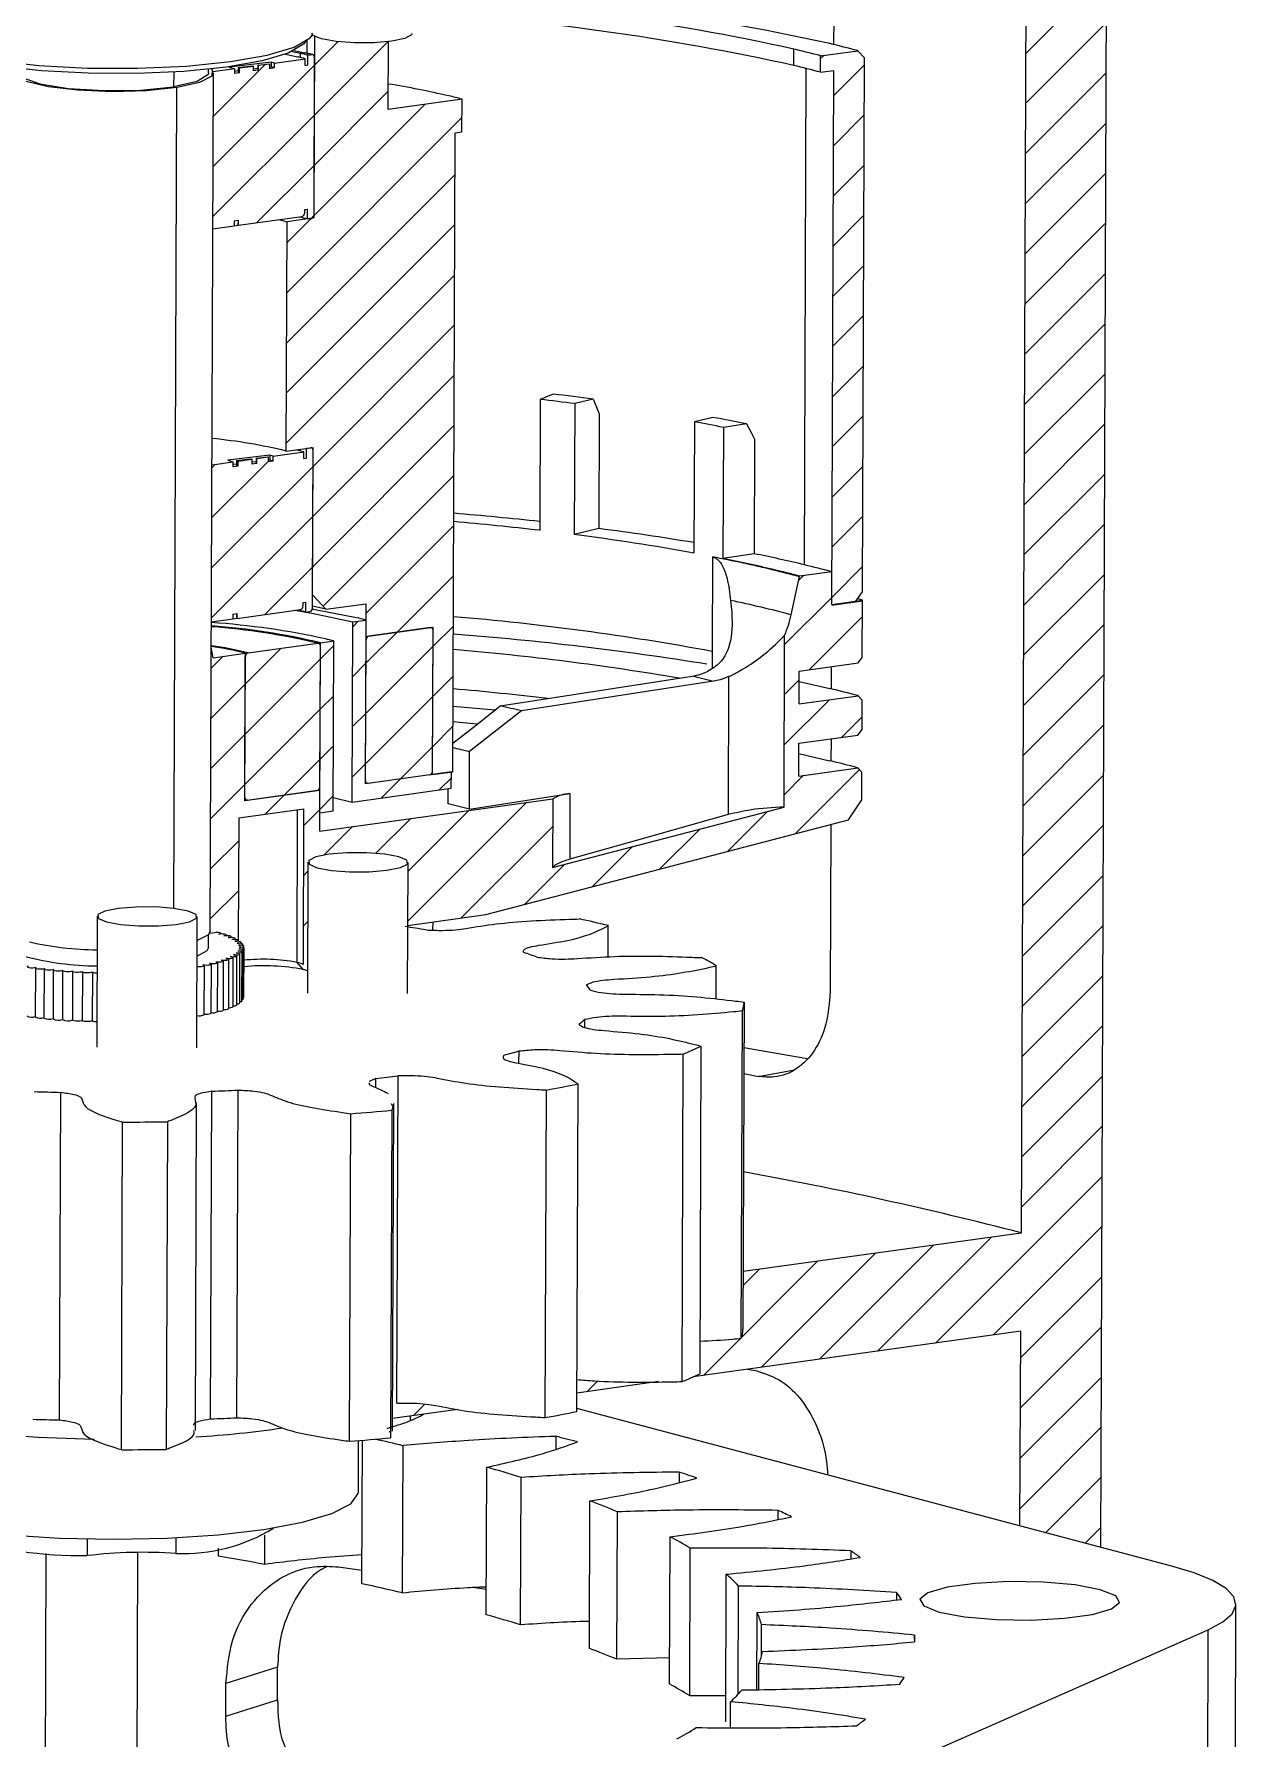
# Model space of a CAD drawing. Header units: millimetres. Extents: x 0 to 1189, y 0 to 841.
# Drawn here: x 621.2 to 729.2, y 491 to 644.1 of the extents above; entities that cross this region are included whole.
import ezdxf

# ---------------------------------------------------------------- set-up
doc = ezdxf.new("R2010")
doc.units = ezdxf.units.MM

# ---------------------------------------------------------------- blocks, each defined once
blk = doc.blocks.new('SW_HATCH_0')
at = {"color": 0, "linetype": 'Continuous', "lineweight": 18}
for p, q in [((130.86, 337.4), (138.12, 344.66)), ((130.84, 332.9), (138.1, 340.16)), ((66.95, 331.87), (73.58, 338.5)), ((66.97, 336.38), (69.08, 338.49)), ((112.45, 336.96), (112.75, 337.25)), ((57.86, 327.26), (66.97, 336.38)), ((57.87, 331.77), (62.55, 336.45)), ((113.61, 333.62), (116.39, 336.41)), ((130.82, 328.39), (138.08, 335.65)), ((66.94, 327.36), (73.59, 334.02)), ((66.92, 322.86), (76.92, 332.86)), ((57.84, 322.76), (66.95, 331.87)), ((64.48, 315.93), (80.21, 331.66)), ((113.59, 329.12), (116.37, 331.9)), ((130.81, 323.88), (138.07, 331.14)), ((61.79, 322.22), (66.94, 327.36)), ((64.47, 311.42), (79.59, 326.55)), ((113.57, 324.61), (116.36, 327.39)), ((130.79, 319.38), (138.05, 326.64)), ((64.45, 306.92), (79.57, 322.04)), ((64.5, 320.44), (66.67, 322.6)), ((66.67, 322.6), (66.91, 322.85)), ((113.56, 320.1), (116.34, 322.89)), ((130.77, 314.87), (138.03, 322.13)), ((64.43, 302.41), (79.56, 317.53)), ((113.54, 315.6), (116.32, 318.38)), ((130.76, 310.36), (138.02, 317.62)), ((66.84, 300.32), (79.54, 313.03)), ((113.52, 311.09), (116.31, 313.87)), ((130.74, 305.86), (138, 313.11)), ((66.82, 295.82), (79.52, 308.52)), ((113.51, 306.58), (116.29, 309.36)), ((130.72, 301.35), (137.98, 308.61)), ((113.49, 302.08), (116.27, 304.86)), ((66.8, 291.31), (79.51, 304.01)), ((130.71, 296.84), (137.97, 304.1)), ((57.72, 291.21), (66.84, 300.32)), ((57.74, 295.72), (62.79, 300.76)), ((57.76, 300.22), (58.05, 300.52)), ((63.25, 301.23), (63.27, 301.24)), ((113.47, 297.57), (116.26, 300.35)), ((67.74, 287.76), (79.49, 299.51)), ((130.69, 292.33), (137.95, 299.59)), ((57.7, 286.7), (66.82, 295.82)), ((113.46, 293.06), (116.24, 295.84)), ((71.61, 287.13), (79.47, 295)), ((130.67, 287.83), (137.93, 295.09)), ((62.51, 287.01), (66.8, 291.31)), ((113.44, 288.55), (116.22, 291.34)), ((74.4, 285.43), (79.46, 290.49)), ((110.48, 290.09), (110.91, 290.51)), ((130.66, 283.32), (137.92, 290.58)), ((109.21, 284.33), (113.44, 288.55)), ((111.43, 282.05), (116.2, 286.83)), ((70.4, 285.92), (70.89, 286.42)), ((71.59, 282.63), (74.4, 285.43)), ((77.62, 284.17), (79.44, 285.98)), ((130.64, 278.81), (137.9, 286.07)), ((60.74, 280.75), (63.96, 283.98)), ((67.49, 283.02), (68.7, 284.23)), ((71.57, 278.12), (77.62, 284.17)), ((57.69, 282.19), (58.75, 283.26)), ((60.72, 276.25), (67.49, 283.02)), ((70.38, 281.42), (71.59, 282.63)), ((57.67, 277.69), (60.74, 280.75)), ((77.61, 279.66), (79.42, 281.48)), ((109.19, 279.82), (110.52, 281.14)), ((130.62, 274.31), (137.88, 281.57)), ((67.48, 278.51), (68.69, 279.72)), ((71.56, 273.61), (77.61, 279.66)), ((109.18, 275.31), (113.23, 279.36)), ((60.7, 271.74), (67.48, 278.51)), ((70.36, 276.91), (71.57, 278.12)), ((114.34, 275.98), (116.17, 277.82)), ((57.65, 273.18), (60.72, 276.25)), ((77.59, 275.16), (79.4, 276.97)), ((130.61, 269.8), (137.86, 277.06)), ((67.46, 274.01), (68.67, 275.22)), ((74.66, 272.23), (77.59, 275.16)), ((64.23, 270.78), (67.46, 274.01)), ((70.35, 272.4), (71.56, 273.61)), ((110.17, 267.32), (115.94, 273.09)), ((57.64, 268.67), (60.7, 271.74)), ((72.96, 270.52), (74.66, 272.23)), ((78.17, 271.25), (79.27, 272.34)), ((109.16, 270.81), (110.92, 272.57)), ((130.59, 265.29), (137.85, 272.55)), ((62.52, 269.07), (64.23, 270.78)), ((67.44, 269.5), (68.65, 270.71)), ((75.35, 259.45), (86.04, 270.14)), ((66.01, 268.06), (67.44, 269.5)), ((72.48, 265.56), (75.61, 268.68)), ((75.37, 263.96), (80.82, 269.41)), ((104.09, 265.73), (107.69, 269.33)), ((57.62, 264.17), (60.15, 266.69)), ((67.84, 265.41), (70.39, 267.96)), ((80.15, 259.75), (88.38, 267.98)), ((98.01, 264.15), (101.61, 267.75)), ((130.57, 260.79), (137.83, 268.04)), ((91.94, 262.56), (95.54, 266.16)), ((65.99, 263.56), (66.37, 263.94)), ((85.86, 260.98), (89.46, 264.58)), ((130.55, 256.28), (137.81, 263.54)), ((57.6, 259.66), (60.13, 262.19)), ((65.97, 259.05), (66.35, 259.43)), ((130.54, 251.77), (137.8, 259.03)), ((130.52, 247.26), (137.78, 254.52)), ((130.5, 242.76), (137.76, 250.02)), ((130.49, 238.25), (137.75, 245.51)), ((130.47, 233.74), (137.73, 241)), ((122.77, 221.55), (137.71, 236.5)), ((127.99, 222.28), (137.7, 231.99)), ((112.34, 220.1), (122.59, 230.35)), ((117.55, 220.83), (127.81, 231.08)), ((101.91, 218.65), (112.16, 228.9)), ((107.12, 219.38), (117.37, 229.63)), ((105.48, 226.71), (106.94, 228.18)), ((130.42, 220.22), (137.68, 227.48)), ((130.4, 215.72), (137.66, 222.97)), ((91.48, 217.2), (92.43, 218.15)), ((130.39, 211.21), (137.65, 218.47)), ((75.83, 215.02), (76.87, 216.07)), ((130.37, 206.7), (137.63, 213.96)), ((132.68, 204.52), (137.61, 209.45)), ((136.23, 203.58), (137.59, 204.95))]:
    blk.add_line(p, q, dxfattribs=at)

msp = doc.modelspace()

# ---------------------------------------------------------------- linework, layer by layer
at = {"color": 7, "linetype": 'Continuous', "lineweight": 25}
for p, q in [((717.59, 668.42), (716.99, 508.2)), ((710.3, 652.7), (709.86, 536.42)), ((693.02, 645.54), (693.01, 643.2)), ((645.69, 642.43), (645.69, 643.57)), ((646.32, 627.62), (646.38, 643.95)), ((652.98, 637.37), (653.01, 643.48)), ((642.78, 641.54), (645.53, 641.92)), ((643.74, 642.34), (644.88, 642.09)), ((644.36, 642.59), (645.11, 642.42)), ((644.54, 642.67), (645.46, 642.47)), ((645.11, 642.03), (645.11, 642.42)), ((646.21, 642.3), (645.53, 642.47)), ((645.53, 641.33), (645.53, 641.92)), ((645.77, 642.25), (646.13, 642.3)), ((645.77, 641.37), (645.77, 642.25)), ((646.32, 627.91), (646.37, 642.04)), ((689.44, 641.32), (689.45, 642.79)), ((691.85, 642.19), (695.19, 642.65)), ((691.85, 640.72), (691.85, 642.19)), ((695.79, 642), (695.19, 642.65)), ((695.61, 594.02), (695.79, 642)), ((633.71, 640.73), (633.7, 639.4)), ((636.84, 640.67), (636.84, 640.98)), ((637, 563.54), (637.29, 640.67)), ((637.27, 640.77), (639.16, 641.04)), ((642.48, 641.63), (638.7, 641.17)), ((638.7, 641.17), (639.16, 641.04)), ((639.16, 641.04), (639.16, 640.59)), ((639.49, 640.83), (639.16, 640.79)), ((639.62, 640.66), (639.16, 640.59)), ((639.49, 641.14), (640.78, 641.29)), ((639.62, 641.1), (639.49, 641.14)), ((639.49, 641.14), (639.49, 640.7)), ((639.62, 640.66), (639.49, 640.7)), ((639.62, 641.1), (640.85, 641.27)), ((639.62, 640.66), (639.62, 641.1)), ((640.78, 641.29), (640.85, 641.27)), ((640.85, 641.27), (640.85, 640.83)), ((641.26, 641.04), (640.85, 640.99)), ((641.32, 640.89), (640.85, 640.83)), ((641.26, 641.35), (642.31, 641.48)), ((641.32, 641.34), (641.26, 641.35)), ((641.26, 641.35), (641.26, 640.91)), ((641.32, 640.89), (641.26, 640.91)), ((641.32, 641.34), (642.32, 641.48)), ((641.32, 640.89), (641.32, 641.34)), ((642.31, 641.48), (642.32, 641.48)), ((642.32, 641.48), (642.32, 641.03)), ((642.48, 641.19), (642.32, 641.17)), ((642.78, 641.1), (642.32, 641.03)), ((642.78, 641.54), (642.48, 641.63)), ((642.48, 641.63), (642.48, 641.19)), ((642.78, 641.1), (642.48, 641.19)), ((642.78, 641.1), (642.78, 641.54)), ((645.53, 641.33), (645.77, 641.37)), ((690.4, 596.46), (690.56, 641.05)), ((691.85, 640.72), (693.02, 640.88)), ((692.84, 592.9), (693.02, 640.88)), ((633.71, 565.59), (633.99, 639.34)), ((659.62, 638.29), (652.98, 637.37)), ((659.61, 635.35), (659.62, 638.29)), ((658.79, 577.86), (659, 635.26)), ((659, 635.26), (659.61, 635.35)), ((645.48, 628.38), (645.72, 628.41)), ((645.48, 628.09), (645.48, 628.38)), ((645.72, 627.53), (645.72, 628.41)), ((637.23, 626.65), (639.14, 626.91)), ((639.14, 627.35), (639.53, 627.41)), ((639.14, 627.35), (639.14, 626.91)), ((639.14, 626.93), (639.51, 626.97)), ((639.51, 626.97), (639.52, 627.4)), ((639.51, 626.97), (639.53, 626.97)), ((639.53, 626.97), (645.23, 627.76)), ((639.53, 626.97), (639.53, 627.41)), ((643.15, 627.47), (643.91, 627.28)), ((643.83, 606.67), (643.91, 627.28)), ((646.32, 627.62), (643.91, 627.28)), ((645.05, 627.7), (645.05, 627.73)), ((645.72, 627.53), (646.08, 627.58)), ((666.65, 611.32), (666.61, 599.55)), ((667.8, 611.79), (666.65, 611.32)), ((671.41, 611.35), (669.75, 610.95)), ((669.75, 610.95), (669.71, 599.17)), ((671.96, 610.02), (671.92, 599.71)), ((682.17, 609.7), (680.51, 609.3)), ((680.51, 609.3), (680.46, 597.52)), ((683.11, 608.8), (683.06, 597.02)), ((685.2, 609.12), (683.11, 608.8)), ((642.65, 606.22), (645.4, 606.6)), ((643.83, 606.67), (646.24, 607.01)), ((644.98, 606.71), (644.98, 606.83)), ((645.39, 606.01), (645.4, 606.6)), ((645.63, 606.04), (645.64, 606.93)), ((645.64, 606.93), (646, 606.98)), ((646.08, 606.97), (646.04, 606.98)), ((646.19, 593.76), (646.24, 607.01)), ((646.19, 592.59), (646.24, 606.72)), ((685.9, 607.76), (685.86, 597.45)), ((637.16, 605.45), (639.03, 605.71)), ((642.35, 606.31), (638.57, 605.85)), ((638.57, 605.85), (639.03, 605.71)), ((639.03, 605.71), (639.02, 605.27)), ((639.36, 605.5), (639.02, 605.46)), ((639.49, 605.33), (639.02, 605.27)), ((639.36, 605.82), (640.65, 605.97)), ((639.49, 605.78), (639.36, 605.82)), ((639.36, 605.82), (639.36, 605.37)), ((639.49, 605.33), (639.36, 605.37)), ((639.49, 605.78), (640.72, 605.95)), ((639.49, 605.33), (639.49, 605.78)), ((640.65, 605.97), (640.72, 605.95)), ((640.72, 605.95), (640.72, 605.51)), ((641.13, 605.72), (640.72, 605.67)), ((641.18, 605.57), (640.72, 605.51)), ((641.13, 606.03), (642.17, 606.16)), ((641.19, 606.01), (641.13, 606.03)), ((641.13, 606.03), (641.13, 605.59)), ((641.18, 605.57), (641.13, 605.59)), ((641.18, 605.57), (641.19, 606.01)), ((641.19, 606.01), (642.19, 606.15)), ((642.17, 606.16), (642.19, 606.15)), ((642.19, 606.15), (642.19, 605.71)), ((642.35, 605.87), (642.19, 605.85)), ((642.65, 605.77), (642.19, 605.71)), ((642.65, 606.22), (642.35, 606.31)), ((642.35, 606.31), (642.35, 605.87)), ((642.65, 605.77), (642.35, 605.87)), ((642.65, 605.77), (642.65, 606.22)), ((645.39, 606.01), (645.63, 606.04)), ((671.92, 599.71), (669.71, 599.17)), ((685.86, 597.45), (683.06, 597.02)), ((682.12, 597.17), (682.09, 588.67)), ((687.61, 595.98), (687.61, 596.03)), ((689.21, 591.96), (689.95, 595.4)), ((692.85, 595.84), (689.95, 595.44)), ((689.95, 595.4), (689.95, 595.44)), ((692.84, 592.9), (692.85, 595.84)), ((645.34, 592.76), (645.35, 593.06)), ((645.35, 593.06), (645.59, 593.09)), ((645.58, 592.21), (645.59, 593.09)), ((647.39, 592.46), (646.19, 593.76)), ((647.39, 592.46), (651.01, 592.96)), ((651, 590.02), (651.01, 592.96)), ((692.84, 592.9), (695.61, 593.28)), ((692.84, 592.84), (695.61, 593.22)), ((692.84, 592.9), (695.01, 593.2)), ((695.01, 593.2), (695.61, 594.02)), ((695.59, 588.13), (695.61, 593.28)), ((637.1, 591.32), (639.01, 591.59)), ((639.01, 592.03), (639.4, 592.08)), ((639.01, 592.03), (639.01, 591.59)), ((639.01, 591.61), (639.38, 591.65)), ((639.38, 591.65), (639.38, 592.08)), ((639.38, 591.65), (639.4, 591.64)), ((639.4, 591.64), (645.1, 592.44)), ((639.4, 591.64), (639.4, 592.08)), ((644.92, 592.37), (644.92, 592.41)), ((645.58, 592.21), (645.94, 592.26)), ((647.39, 592.46), (646.19, 592.75)), ((649.74, 575.13), (649.8, 591.32)), ((649.8, 591.32), (651, 591.49)), ((650.95, 576.77), (651, 591.49)), ((651, 590.02), (657.03, 590.86)), ((656.79, 590.82), (651.24, 590.05)), ((656.98, 577.61), (657.03, 590.86)), ((656.98, 577.91), (657.03, 590.56)), ((688.56, 574.69), (688.61, 590.13)), ((637.25, 588.11), (637.09, 589.07)), ((637.25, 588.11), (640.15, 588.51)), ((640.1, 575.26), (640.15, 588.51)), ((640.1, 575.56), (640.14, 588.22)), ((640.39, 588.54), (646.66, 589.42)), ((646.84, 574.14), (646.9, 589.45)), ((646.85, 576.5), (646.9, 589.15)), ((646.9, 589.45), (648.1, 589.62)), ((648.05, 574.31), (648.1, 589.62)), ((650.95, 577.07), (651, 589.73)), ((682.09, 588.67), (682.09, 587.16)), ((689.91, 583.96), (689.92, 586.9)), ((689.92, 586.9), (695.23, 587.64)), ((692.8, 587.3), (692.79, 585.31)), ((695.23, 587.64), (695.59, 588.13)), ((663.05, 583.78), (680.31, 586.45)), ((682.21, 585.99), (664.96, 583.33)), ((683.58, 586.41), (683.54, 574.01)), ((689.92, 585.96), (692.68, 585.34)), ((689.91, 583.96), (695.22, 584.7)), ((695.58, 584.31), (695.22, 584.7)), ((695.57, 581.66), (695.58, 584.31)), ((689.9, 580.43), (695.2, 581.16)), ((692.78, 580.83), (692.77, 578.83)), ((695.2, 581.16), (695.57, 581.66)), ((660.28, 574.51), (660.3, 579.67)), ((689.88, 577.48), (689.9, 580.43)), ((689.89, 579.49), (692.65, 578.86)), ((658.67, 577.85), (650.95, 576.77)), ((656.74, 577.58), (651.19, 576.81)), ((656.98, 577.61), (658.79, 577.86)), ((658.66, 576.38), (658.67, 577.85)), ((689.88, 577.48), (695.19, 578.22)), ((695.55, 577.83), (695.19, 578.22)), ((695.54, 575.33), (695.55, 577.83)), ((646.85, 576.2), (640.1, 575.26)), ((640.34, 575.3), (646.61, 576.17)), ((646.84, 572.52), (646.85, 576.2)), ((649.74, 575.13), (658.66, 576.38)), ((658.38, 574.97), (658.39, 576.34)), ((639.56, 573.72), (645.41, 574.53)), ((640.34, 575.3), (640.1, 575.36)), ((644.8, 560.73), (644.85, 574.45)), ((645.36, 560.55), (645.41, 574.53)), ((646.84, 572.52), (667.78, 575.44)), ((648.05, 575.54), (649.74, 575.13)), ((660.28, 574.51), (669.32, 575.91)), ((667.78, 575.44), (667.76, 569.27)), ((667.76, 569.27), (688.56, 574.69)), ((669.32, 575.91), (669.3, 570.01)), ((694.34, 573.54), (695.54, 575.33)), ((639.56, 573.72), (639.51, 562.74)), ((648.05, 574.31), (646.84, 574.14)), ((661.75, 565.04), (694.34, 573.54)), ((692.75, 573.13), (692.69, 558.08)), ((645.77, 569.75), (645.73, 557.97)), ((654.73, 557.94), (654.77, 569.71)), ((626.83, 564.88), (626.79, 553.11)), ((635.79, 553.07), (635.83, 564.85)), ((654.75, 564.06), (661.75, 565.04)), ((657.01, 563.63), (657.02, 564.38)), ((672.75, 561.23), (672.76, 564.04)), ((636.84, 562.07), (636.85, 563.23)), ((636.94, 563.35), (637.64, 563.45)), ((637.64, 563.43), (637.64, 563.45)), ((637.96, 563.28), (637.96, 563.35)), ((638.45, 563.13), (638.45, 563.2)), ((638.88, 562.96), (638.88, 563.04)), ((639.24, 562.79), (639.24, 562.88)), ((639.54, 562.62), (639.54, 562.71)), ((639.77, 562.43), (639.77, 562.54)), ((639.93, 562.24), (639.93, 562.37)), ((640.02, 562.03), (640.02, 562.19)), ((637.66, 556.3), (637.68, 560.72)), ((638.19, 556.45), (638.2, 560.86)), ((638.65, 556.6), (638.66, 561.01)), ((639.04, 556.75), (639.06, 561.17)), ((639.38, 556.91), (639.39, 561.33)), ((639.64, 557.08), (639.66, 561.5)), ((639.84, 557.25), (639.86, 561.67)), ((639.96, 557.43), (639.98, 561.84)), ((640.02, 557.6), (640.03, 562.02)), ((645.38, 560.08), (644.8, 560.73)), ((621.28, 560.25), (621.27, 555.83)), ((622.07, 560.15), (622.05, 555.74)), ((622.89, 560.07), (622.87, 555.66)), ((623.73, 560.01), (623.72, 555.59)), ((624.62, 559.98), (624.61, 555.56)), ((625.5, 559.93), (625.49, 555.52)), ((626.4, 559.9), (626.38, 555.48)), ((636.45, 556.05), (636.47, 560.46)), ((637.09, 556.17), (637.1, 560.58)), ((682.46, 557.42), (682.47, 560.42)), ((684.72, 526.96), (684.83, 556.4)), ((684.97, 557.17), (684.86, 527.74)), ((670.66, 554.89), (670.66, 555.62)), ((681.09, 553.21), (680.98, 523.78)), ((690.64, 552.07), (684.96, 553.07)), ((664.74, 551.67), (664.75, 552.78)), ((679.39, 523.07), (679.5, 552.51)), ((651.89, 550.3), (651.29, 550.03)), ((651.88, 549.48), (651.89, 550.3)), ((653.76, 521.12), (653.87, 550.56)), ((684.95, 550.74), (686.26, 550.49)), ((686.26, 550.49), (689.36, 551.06)), ((623.45, 519.62), (623.56, 549.06)), ((637.03, 519.72), (637.14, 549.16)), ((639.38, 519.82), (639.5, 549.26)), ((667.1, 519.84), (667.21, 549.28)), ((670.03, 549.82), (669.92, 520.38)), ((635.66, 518.68), (635.77, 548.12)), ((649.52, 517.71), (649.63, 547.14)), ((653.3, 547.45), (653.19, 518.01)), ((653.37, 518.62), (653.48, 548.05)), ((629.01, 516.96), (629.12, 546.39)), ((633.14, 546.42), (633.03, 516.99)), ((709.86, 536.42), (684.88, 532.95)), ((709.83, 527.59), (680.39, 523.5)), ((709.76, 510.11), (709.83, 527.59)), ((686.16, 524), (685.24, 524.17)), ((677.29, 523.07), (669.93, 522.04)), ((659.24, 520.56), (653.37, 519.74)), ((654.96, 519.96), (654.96, 519.56)), ((723.29, 506.53), (669.93, 520.64)), ((650.31, 513.16), (650.33, 517.77)), ((650.62, 504.9), (650.67, 517.8)), ((653.19, 518.46), (653.14, 518.61)), ((668.05, 518.15), (668.04, 517)), ((654.27, 504.07), (654.32, 517.32)), ((661.8, 502.12), (661.85, 515.37)), ((679.12, 514.94), (679.12, 514)), ((664.88, 501.21), (664.93, 514.46)), ((671.07, 499.1), (671.12, 512.35)), ((673.53, 498.12), (673.58, 511.37)), ((688.01, 511.5), (688.01, 510.68)), ((625.95, 507.43), (625.95, 508.92)), ((633.91, 509.04), (633.91, 507.63)), ((641.89, 506.65), (641.9, 509.26)), ((642.68, 509.89), (642.68, 509.93)), ((678.28, 495.88), (678.33, 509.13)), ((622.19, 488.11), (622.26, 507.63)), ((630.47, 507.73), (630.4, 488.92)), ((637.73, 507.39), (637.73, 508.09)), ((680.08, 494.85), (680.13, 508.1)), ((694.56, 507.87), (694.56, 507.14)), ((648.53, 506.42), (650.63, 506.13)), ((683.32, 492.51), (683.37, 505.76)), ((660.57, 504.61), (661.81, 504.41)), ((684.43, 494.98), (684.47, 504.7)), ((698.67, 504.12), (698.67, 503.45)), ((729.12, 489.82), (729.17, 503.06)), ((686.12, 495.39), (686.15, 502.31)), ((686.53, 498.44), (686.54, 501.23)), ((665.09, 473.67), (726.68, 500.76)), ((700.27, 500.3), (700.27, 499.68)), ((726.63, 487.52), (726.68, 500.76)), ((678.29, 498.24), (673.53, 498.12)), ((643.05, 497.42), (638.41, 495.95)), ((643.04, 494.47), (643.05, 497.42)), ((686.29, 495.4), (686.3, 497.75)), ((638.4, 493), (638.41, 495.95)), ((683.33, 494.85), (680.08, 494.85)), ((638.4, 493), (643.04, 494.47)), ((683.74, 491.98), (683.75, 494.31))]:
    msp.add_line(p, q, dxfattribs=at)
at = {"color": 7, "linetype": 'Continuous', "lineweight": 25, "flags": 128}
for points in [[(614.38, 642.38), (617.65, 641.76), (621.59, 641.33), (625.96, 641.09), (630.47, 641.07), (634.85, 641.27), (638.81, 641.67), (642.11, 642.25), (644.55, 642.97), (645.97, 643.8), (646.19, 644.08)], [(645.59, 643.5), (645.37, 643.23), (644.01, 642.44), (641.65, 641.74), (638.46, 641.17), (634.63, 640.79), (630.4, 640.6), (626.03, 640.62), (621.82, 640.85), (618, 641.27), (614.84, 641.86)], [(655.12, 644.2), (655.07, 644.08), (654.48, 643.76), (653.3, 643.51), (651.71, 643.37), (649.95, 643.36), (648.3, 643.48), (647, 643.72), (646.25, 644.03), (646.12, 644.24)], [(645.53, 642.47), (645.5, 642.47), (645.46, 642.47)], [(633.99, 639.34), (631.26, 639.05), (628.18, 638.96), (625.11, 639.09), (622.42, 639.4), (620.44, 639.88), (619.41, 640.45), (619.44, 641.05), (619.47, 641.08)], [(619.74, 640.73), (620.1, 640.25), (621.67, 639.68), (624.25, 639.26), (627.44, 639.06), (630.76, 639.11), (633.7, 639.4)], [(636.84, 640.67), (636.8, 640.51), (635.82, 639.89), (633.7, 639.4)], [(637.11, 641.01), (637.17, 640.95), (637.13, 640.35), (636.03, 639.79), (633.99, 639.34)], [(671.41, 611.35), (671.72, 610.61), (671.96, 610.02)], [(685.2, 609.12), (685.59, 608.36), (685.9, 607.76)], [(695.61, 593.28), (695.3, 593.37), (695.16, 593.4)], [(644.6, 592.37), (646.13, 592.12), (649.8, 591.32)], [(646.17, 592.49), (646.26, 592.48), (650.14, 591.71)], [(658.8, 580.43), (660.91, 582.09), (663.05, 583.78)], [(658.81, 583.75), (662.57, 583.43), (662.66, 583.42)], [(658.81, 582.37), (659.4, 582.32), (661.02, 582.17)], [(664.96, 583.33), (662.25, 581.2), (660.3, 579.67)], [(683.54, 574.01), (675.19, 571.66), (669.3, 570.01)], [(646.47, 570.21), (645.84, 569.89), (645.89, 569.55), (646.6, 569.24), (647.88, 569), (649.52, 568.88), (651.27, 568.88), (652.87, 569.01), (654.08, 569.25), (654.71, 569.57), (654.66, 569.91), (653.95, 570.22), (652.67, 570.46), (651.03, 570.58), (649.28, 570.58), (647.67, 570.45), (646.47, 570.21)], [(633.73, 565.59), (632.09, 565.72), (630.33, 565.71), (628.73, 565.58), (627.52, 565.34), (626.9, 565.03), (626.94, 564.69), (627.66, 564.38), (628.94, 564.14), (630.58, 564.01), (632.33, 564.01), (633.93, 564.15), (635.14, 564.39), (635.77, 564.7), (635.72, 565.04), (635, 565.35), (633.73, 565.59)], [(637, 563.54), (636.84, 563.22), (635.82, 562.69)], [(637.75, 563.27), (637.88, 563.3), (637.95, 563.33), (637.95, 563.37), (637.88, 563.4), (637.75, 563.42), (637.58, 563.43), (637.54, 563.44)], [(638.21, 563.12), (638.35, 563.14), (638.43, 563.17), (638.45, 563.21), (638.39, 563.24), (638.27, 563.27), (638.11, 563.28), (637.93, 563.29), (637.76, 563.27)], [(638.61, 562.96), (638.76, 562.98), (638.85, 563.01), (638.88, 563.05), (638.83, 563.08), (638.73, 563.11), (638.57, 563.12), (638.39, 563.13), (638.22, 563.12)], [(638.94, 562.8), (639.1, 562.81), (639.2, 562.84), (639.24, 562.88), (639.21, 562.91), (639.12, 562.94), (638.97, 562.96), (638.79, 562.97), (638.61, 562.96)], [(639.2, 562.63), (639.37, 562.64), (639.48, 562.67), (639.54, 562.7), (639.52, 562.74), (639.44, 562.77), (639.3, 562.79), (639.12, 562.8), (638.94, 562.8)], [(639.4, 562.46), (639.57, 562.47), (639.69, 562.49), (639.76, 562.52), (639.76, 562.56), (639.69, 562.59), (639.56, 562.62), (639.39, 562.63), (639.21, 562.63)], [(639.52, 562.28), (639.7, 562.29), (639.83, 562.31), (639.91, 562.34), (639.93, 562.38), (639.87, 562.41), (639.74, 562.44), (639.58, 562.45), (639.4, 562.45)], [(639.58, 562.11), (639.75, 562.11), (639.9, 562.13), (639.99, 562.16), (640.02, 562.2), (639.97, 562.23), (639.86, 562.26), (639.7, 562.28), (639.52, 562.28)], [(636.84, 562.07), (636.69, 561.76), (635.82, 561.28)], [(636.34, 560.53), (636.49, 560.51), (636.67, 560.5), (636.84, 560.51), (636.99, 560.53), (637.08, 560.56), (637.1, 560.59), (637.05, 560.63), (636.94, 560.65)], [(636.95, 560.65), (637.1, 560.64), (637.28, 560.63), (637.45, 560.64), (637.59, 560.67), (637.67, 560.7), (637.68, 560.73), (637.61, 560.76), (637.49, 560.79)], [(637.49, 560.79), (637.66, 560.78), (637.84, 560.78), (638.01, 560.79), (638.13, 560.81), (638.2, 560.85), (638.19, 560.88), (638.11, 560.91), (637.98, 560.94)], [(637.99, 560.94), (638.16, 560.93), (638.34, 560.93), (638.5, 560.94), (638.61, 560.97), (638.66, 561), (638.64, 561.04), (638.55, 561.07), (638.41, 561.09)], [(638.41, 561.09), (638.59, 561.08), (638.77, 561.09), (638.92, 561.1), (639.02, 561.13), (639.06, 561.17), (639.03, 561.2), (638.93, 561.23), (638.78, 561.25)], [(638.78, 561.25), (638.96, 561.24), (639.13, 561.25), (639.28, 561.27), (639.37, 561.3), (639.39, 561.34), (639.35, 561.37), (639.23, 561.4), (639.08, 561.41)], [(639.08, 561.42), (639.26, 561.41), (639.43, 561.42), (639.56, 561.44), (639.64, 561.47), (639.65, 561.51), (639.59, 561.54), (639.47, 561.57), (639.31, 561.58)], [(639.31, 561.58), (639.49, 561.58), (639.65, 561.6), (639.78, 561.62), (639.85, 561.65), (639.84, 561.69), (639.77, 561.72), (639.64, 561.74), (639.47, 561.75)], [(639.47, 561.76), (639.65, 561.76), (639.81, 561.77), (639.93, 561.8), (639.98, 561.83), (639.96, 561.87), (639.87, 561.9), (639.73, 561.92), (639.56, 561.93)], [(639.56, 561.93), (639.74, 561.94), (639.89, 561.95), (640, 561.98), (640.03, 562.01), (640, 562.05), (639.9, 562.08), (639.75, 562.1), (639.58, 562.1)], [(620.64, 560.4), (620.55, 560.37), (620.54, 560.34), (620.6, 560.31), (620.71, 560.28), (620.88, 560.26), (621.06, 560.26), (621.22, 560.27), (621.35, 560.3)], [(621.36, 560.3), (621.29, 560.26), (621.29, 560.23), (621.36, 560.2), (621.49, 560.17), (621.66, 560.16), (621.84, 560.16), (622, 560.17), (622.12, 560.2)], [(622.13, 560.2), (622.07, 560.17), (622.08, 560.13), (622.17, 560.1), (622.3, 560.08), (622.48, 560.07), (622.66, 560.07), (622.81, 560.09), (622.92, 560.11)], [(622.93, 560.11), (622.89, 560.08), (622.91, 560.04), (623.01, 560.01), (623.16, 559.99), (623.33, 559.99), (623.51, 559.99), (623.66, 560.01), (623.75, 560.04)], [(623.76, 560.04), (623.73, 560.01), (623.77, 559.97), (623.88, 559.94), (624.04, 559.92), (624.21, 559.92), (624.39, 559.93), (624.53, 559.95), (624.61, 559.98)], [(624.62, 559.98), (624.61, 559.94), (624.66, 559.91), (624.78, 559.88), (624.94, 559.87), (625.12, 559.87), (625.29, 559.88), (625.42, 559.9), (625.49, 559.93)], [(625.5, 559.93), (625.5, 559.9), (625.57, 559.86), (625.7, 559.84), (625.86, 559.83), (626.04, 559.83), (626.21, 559.84), (626.33, 559.86), (626.39, 559.9)], [(626.4, 559.9), (626.41, 559.86), (626.49, 559.83), (626.63, 559.81), (626.8, 559.8), (626.81, 559.8)], [(635.81, 560.39), (635.83, 560.38), (636, 560.38), (636.18, 560.38), (636.33, 560.4), (636.44, 560.43), (636.47, 560.46), (636.44, 560.49), (636.33, 560.52)], [(640.02, 557.6), (640.02, 557.6), (639.98, 557.57), (639.97, 557.56)], [(639.84, 557.25), (639.83, 557.24), (639.76, 557.2), (639.64, 557.18)], [(639.96, 557.43), (639.96, 557.42), (639.91, 557.38), (639.85, 557.37)], [(625.48, 555.52), (625.4, 555.48), (625.27, 555.46), (625.1, 555.45), (624.92, 555.45), (624.76, 555.47), (624.65, 555.5), (624.59, 555.53), (624.61, 555.56)], [(626.37, 555.48), (626.31, 555.45), (626.19, 555.42), (626.03, 555.41), (625.85, 555.41), (625.68, 555.42), (625.55, 555.45), (625.48, 555.48), (625.49, 555.52)], [(626.8, 555.38), (626.78, 555.38), (626.61, 555.39), (626.48, 555.42), (626.39, 555.45), (626.38, 555.48)], [(616.7, 518.44), (621.49, 518.07), (626.56, 517.9)], [(605.35, 513.06), (605.37, 512.99), (606.27, 512.07), (608.17, 511.19), (610.99, 510.42), (614.59, 509.78), (618.81, 509.29), (623.46, 509), (628.31, 508.9), (633.13, 509), (637.71, 509.31), (641.82, 509.79), (645.28, 510.44), (647.92, 511.22), (649.62, 512.09), (650.3, 513.02), (650.31, 513.16)], [(726.68, 500.76), (728, 501.47), (728.84, 502.21), (729.16, 502.96), (728.97, 503.72), (728.28, 504.47), (727.08, 505.19), (725.41, 505.88), (723.29, 506.53)], [(701.49, 504.09), (700.76, 503.51), (701.11, 502.91), (702.5, 502.36), (704.77, 501.94), (707.64, 501.69), (710.76, 501.64), (713.75, 501.8), (716.27, 502.15), (717.99, 502.64), (718.72, 503.23), (718.37, 503.83), (716.98, 504.37), (714.71, 504.8), (711.84, 505.05), (708.72, 505.1), (705.73, 504.94), (703.21, 504.59), (701.49, 504.09)]]:
    msp.add_lwpolyline(points, dxfattribs=at)
at = {"color": 7, "linetype": 'Continuous', "lineweight": 25}
for centre, radius, start, end in [((641.67, 411.48), 237.35, 77.5937, 86.7469), ((641.21, 423.33), 224.7, 77.6034, 86.4471), ((641.2, 421.86), 224.7, 77.6034, 86.4471), ((638.31, 614.61), 28.25, 75.2035, 76.5674), ((638.46, 614.56), 28.64, 75.2035, 76.5674), ((638.67, 614.03), 29.23, 75.2035, 76.5674), ((646.14, 642.07), 0.231, 352.5445, 92.7201), ((665.25, 541.48), 104.16, 75.2035, 76.5674), ((667.19, 536.66), 109.63, 75.2035, 76.5674), ((665.24, 540.01), 104.16, 75.2035, 76.5674), ((640.87, 563.65), 76.97, 76.8088, 80.9358), ((646.5, 588.64), 51.36, 75.2035, 76.5674), ((645.16, 628.07), 0.322, 284.2044, 2.8733), ((638.4, 599.84), 28.64, 75.2035, 76.5674), ((646, 627.89), 0.322, 284.2044, 2.8733), ((637.66, 359.5), 253.48, 82.7276, 83.433), ((638, 351.13), 262.36, 82.6826, 83.4781), ((653.57, 452.2), 160.08, 78.6013, 79.7071), ((652.71, 457.15), 154.67, 78.6639, 79.6445), ((632.51, 559.86), 48.17, 76.4096, 84.4568), ((638.18, 579.29), 28.25, 75.2035, 76.5674), ((646.01, 606.75), 0.231, 352.5445, 92.7201), ((633.01, 290.13), 312.03, 83.8174, 85.2443), ((633.67, 312.54), 288.9, 83.4539, 84.9958), ((644.33, 397.83), 202.93, 79.7418, 82.8154), ((644.27, 383.07), 218.4, 80.4591, 82.7257), ((659.76, 467.91), 132.15, 76.594, 78.6088), ((657.44, 469.17), 130.36, 76.6178, 79.0854), ((658.17, 472.48), 127.01, 76.5982, 78.699), ((664.07, 497.47), 101.33, 75.2035, 76.5674), ((664.07, 497.42), 101.33, 75.2035, 76.5674), ((665.76, 493.28), 106.07, 75.2035, 76.5674), ((660.94, 484.39), 111.23, 75.2776, 78.159), ((632.11, 520.09), 71.36, 77.6707, 85.9885), ((638.27, 564.52), 28.64, 75.2035, 76.5674), ((645.02, 592.75), 0.322, 284.2044, 2.8733), ((645.87, 592.57), 0.322, 284.2044, 2.8733), ((641.42, 555.2), 37.53, 75.2035, 76.5674), ((639.34, 358.4), 234.21, 79.4831, 85.225), ((679.95, 593.96), 9.47, 336.1534, 347.7864), ((632.67, 529.98), 61.15, 76.5476, 85.8479), ((632.85, 532.16), 58.89, 76.4403, 85.8606), ((639.73, 557.91), 32.79, 75.2035, 76.5674), ((651.32, 589.74), 0.322, 104.2044, 182.8733), ((656.8, 590.59), 0.231, 352.5445, 92.7201), ((637.64, 313.77), 277.27, 80.8707, 85.6163), ((632.96, 559.25), 30.22, 75.7732, 82.137), ((632.84, 559.62), 29.8, 75.8075, 81.7914), ((640.47, 588.23), 0.322, 104.2044, 182.8733), ((646.67, 589.18), 0.231, 352.5445, 92.7201), ((638.45, 347.12), 242.58, 80.3406, 85.1805), ((633.75, 298.95), 287.46, 83.2897, 84.997), ((658.33, 490.34), 98.58, 75.9802, 77.1163), ((667.12, 478.32), 110.03, 75.2035, 76.5674), ((648.51, 518.77), 66.62, 75.7076, 77.3888), ((646.22, 524.97), 56.47, 75.567, 77.1374), ((656.66, 577.89), 0.322, 284.2044, 2.8733), ((667.09, 471.84), 110.03, 75.2035, 76.5674), ((646.53, 576.48), 0.322, 284.2044, 2.8733), ((651.18, 577.04), 0.231, 172.5445, 272.7201), ((640.33, 575.53), 0.231, 172.5445, 272.7201), ((645.84, 518.33), 58.01, 75.5829, 77.5135), ((669.6, 572.27), 3.65, 94.4071, 119.8479), ((638.12, 456.12), 109.07, 80.3619, 81.3602), ((652.05, 480.53), 86.04, 76.0658, 77.8447), ((627.12, 590.6), 28.74, 257.2155, 269.3999), ((626.97, 586.46), 26.04, 255.2595, 269.6596), ((641.8, 544.87), 16.15, 79.265, 96.3392), ((644.14, 557.75), 3.06, 66.5312, 77.5326), ((655.33, 530.95), 32.21, 69.9587, 72.2102), ((674.22, 547.29), 15.51, 57.8653, 63.4419), ((641.78, 541.05), 19.38, 79.2831, 95.23), ((644.23, 555.2), 5.02, 72.5082, 76.7272), ((668.47, 556.55), 3.18, 32.3012, 42.8503), ((636.01, 557.01), 1.07, 258.3799, 294.5719), ((636.65, 557.08), 1.01, 258.4037, 295.4294), ((637.25, 557.13), 0.921, 259.4874, 296.4637), ((637.81, 557.11), 0.759, 258.784, 299.485), ((638.31, 557.15), 0.654, 259.5009, 301.4354), ((638.74, 557.21), 0.549, 260.4096, 303.7131), ((639.1, 557.34), 0.509, 264.495, 303.5508), ((639.41, 557.4), 0.397, 266.3547, 306.7118), ((682.72, 557.2), 2.25, 339.022, 359.25), ((620.97, 556.74), 0.927, 240.8554, 288.9645), ((621.73, 556.7), 0.984, 241.9178, 289.5021), ((622.52, 556.65), 1.03, 242.7488, 290.1865), ((623.34, 556.6), 1.06, 243.3408, 291.0444), ((624.19, 556.54), 1.06, 243.4736, 292.814), ((666.87, 559.53), 5.44, 306.7508, 314.1208), ((670.58, 574.71), 23.93, 291.8798, 296.0562), ((652.1, 594.77), 43.85, 284.9244, 286.757), ((636.31, 676.7), 127.36, 277.025, 277.9252), ((628.68, 769.04), 220.04, 268.0425, 268.6677), ((629.29, 756.11), 207.1, 272.1744, 272.8254), ((648.31, 654.82), 107.23, 280.1532, 281.6892), ((632.64, 772.11), 225.61, 274.3186, 275.254), ((629.04, 840.33), 293.94, 270.0145, 270.7986), ((624.48, 207.46), 339.87, 75.4512, 79.7576), ((682.61, 527.77), 2.25, 339.022, 359.25), ((670.47, 545.27), 23.93, 291.8798, 296.0562), ((628.57, 739.6), 220.04, 268.0425, 268.6677), ((629.18, 726.67), 207.1, 272.1744, 272.8254), ((648.2, 625.39), 107.23, 280.1532, 281.6892), ((630.63, 605.72), 87.76, 273.3067, 278.4552), ((632.53, 742.68), 225.61, 274.3186, 275.254), ((604.77, 307.75), 215.34, 76.6956, 77.378), ((620.51, 330.44), 193.64, 75.1951, 75.7882), ((628.93, 810.89), 293.94, 270.0145, 270.7986), ((624.11, 382.2), 138.42, 72.8476, 74.1767), ((642.65, 405.45), 115.41, 70.741, 71.5785), ((643.77, 440.03), 77.32, 67.3232, 69.2829), ((663.07, 457.02), 59.92, 64.0995, 65.3962), ((625.42, 545.12), 37.69, 252.5225, 270.8014), ((634.56, 523.28), 15.66, 267.5931, 301.2206), ((660.85, 476.52), 37, 58.5992, 61.8025), ((630.99, 465.28), 42.45, 86.0574, 96.8212), ((584.92, 196.27), 315.56, 79.5993, 80.3666), ((679.61, 486.24), 26.3, 53.0905, 55.3355), ((673.53, 494.43), 15.01, 43.1871, 49.0341), ((603.82, 290.63), 219.33, 76.7006, 77.6785), ((690.49, 497.93), 10.26, 32.8861, 37.091), ((624.06, 368.95), 138.42, 72.8476, 74.1767), ((680.43, 499.61), 6.32, 14.865, 25.2715), ((694.53, 499.8), 5.77, 358.8006, 4.9738), ((643.72, 426.78), 77.32, 67.3232, 69.2829), ((680.8, 499.98), 5.94, 337.8764, 348.7307), ((691.3, 501.17), 9.31, 325.2941, 329.7823), ((660.8, 463.27), 37, 58.5992, 61.8025), ((674.63, 504.26), 13.5, 312.4857, 318.7604), ((662.65, 520.52), 33.75, 298.846, 302.2522), ((681.2, 511.44), 23.77, 305.7362, 308.1379)]:
    msp.add_arc(centre, radius, start, end, dxfattribs=at)
for points, knots in [([(682.12, 597.17), (682.21, 597.14), (682.39, 597.09), (682.72, 596.85), (683.12, 596.26), (683.54, 595.01), (683.68, 593.92), (683.76, 593.25)], [0, 0, 0, 0, 0.072503, 0.147898, 0.317956, 0.581294, 1, 1, 1, 1]), ([(683.76, 593.25), (683.8, 592.89), (683.85, 592.37), (683.93, 590.9), (683.79, 589.27), (682.94, 587.64), (682.08, 587.11), (681.68, 586.87)], [0, 0, 0, 0, 0.1311852, 0.1881115, 0.5686681, 0.8020082, 1, 1, 1, 1]), ([(683.58, 586.41), (684.04, 586.64), (685.02, 587.14), (686.76, 588.35), (687.95, 589.41), (688.55, 590.07), (688.61, 590.14)], [0, 0, 0, 0, 0.26371, 0.574504, 0.955139, 1, 1, 1, 1]), ([(680.31, 586.45), (680.57, 586.5), (681.03, 586.59), (681.48, 586.78), (681.68, 586.87)], [0, 0, 0, 0, 0.559877, 1, 1, 1, 1]), ([(683.58, 586.41), (683.33, 586.31), (682.87, 586.12), (682.41, 586.03), (682.21, 585.99)], [0, 0, 0, 0, 0.560137, 1, 1, 1, 1]), ([(688.56, 574.69), (687.54, 574.64), (685.71, 574.53), (684.2, 574.17), (683.54, 574.01)], [0, 0, 0, 0, 0.5583159, 1, 1, 1, 1]), ([(669.3, 570.01), (668.9, 569.88), (668.19, 569.64), (667.89, 569.38), (667.76, 569.27)], [0, 0, 0, 0, 0.560175, 1, 1, 1, 1]), ([(656.38, 563.65), (656.88, 563.63), (657.77, 563.59), (659.05, 563.65), (660.59, 563.88), (663.46, 564.37), (667.29, 564.55), (669.86, 564.63), (670.16, 564.64)], [0, 0, 0, 0, 0.099323, 0.177981, 0.252857, 0.481926, 0.940431, 1, 1, 1, 1]), ([(665.17, 561.62), (665.14, 561.71), (665.09, 561.89), (665.66, 562.12), (667.09, 562.37), (670.16, 562.82), (671.78, 563.51), (672.66, 563.98), (672.76, 564.04)], [0, 0, 0, 0, 0.099323, 0.177981, 0.252857, 0.481926, 0.940431, 1, 1, 1, 1]), ([(666.36, 561.2), (666.79, 561.15), (667.55, 561.05), (668.87, 561.02), (670.74, 561.12), (674.36, 561.38), (678.29, 561.28), (680.86, 561.17), (681.16, 561.16)], [0, 0, 0, 0, 0.099323, 0.177981, 0.252857, 0.481926, 0.940431, 1, 1, 1, 1]), ([(670.81, 558.71), (670.96, 558.8), (671.25, 558.97), (672.22, 559.14), (674.03, 559.27), (677.75, 559.48), (680.57, 560), (682.28, 560.38), (682.47, 560.42)], [0, 0, 0, 0, 0.099323, 0.177981, 0.252857, 0.481926, 0.940431, 1, 1, 1, 1]), ([(671.16, 558.24), (671.45, 558.16), (671.98, 558.02), (673.17, 557.9), (675.11, 557.86), (679, 557.85), (682.5, 557.48), (684.72, 557.2), (684.97, 557.17)], [0, 0, 0, 0, 0.0993231, 0.1779815, 0.2528574, 0.4819263, 0.9404309, 1, 1, 1, 1]), ([(692.69, 558.08), (692.62, 557.1), (692.47, 555.14), (691.38, 552.72), (689.76, 551.04), (687.96, 550.33), (686.74, 550.45), (686.26, 550.49)], [0, 0, 0, 0, 0.214648, 0.429297, 0.643928, 0.858485, 1, 1, 1, 1]), ([(670.66, 555.62), (670.98, 555.7), (671.56, 555.83), (672.79, 555.93), (674.74, 555.92), (678.62, 555.85), (682.25, 556.14), (684.56, 556.37), (684.83, 556.4)], [0, 0, 0, 0, 0.099323, 0.177981, 0.252857, 0.481926, 0.940431, 1, 1, 1, 1]), ([(670.13, 555.17), (670.25, 555.07), (670.47, 554.9), (671.37, 554.71), (673.12, 554.54), (676.75, 554.26), (679.35, 553.67), (680.91, 553.26), (681.09, 553.21)], [0, 0, 0, 0, 0.099323, 0.177981, 0.252857, 0.481926, 0.940431, 1, 1, 1, 1]), ([(663.4, 552.4), (663.33, 552.3), (663.22, 552.12), (663.7, 551.88), (665.03, 551.6), (667.91, 551.09), (669.26, 550.37), (669.95, 549.88), (670.03, 549.82)], [0, 0, 0, 0, 0.099323, 0.177981, 0.252857, 0.481926, 0.940431, 1, 1, 1, 1]), ([(664.75, 552.78), (665.19, 552.83), (665.99, 552.91), (667.32, 552.91), (669.14, 552.77), (672.65, 552.43), (676.6, 552.45), (679.2, 552.5), (679.5, 552.51)], [0, 0, 0, 0, 0.099323, 0.177981, 0.252857, 0.481926, 0.940431, 1, 1, 1, 1]), ([(651.29, 549.91), (651.28, 549.88), (651.24, 549.76), (651.99, 549.45), (652.55, 549.17), (652.97, 548.97)], [0, 0, 0, 0, 0.111925, 0.3307, 1, 1, 1, 1]), ([(653.87, 550.56), (654.37, 550.57), (655.28, 550.59), (656.53, 550.5), (657.98, 550.24), (660.64, 549.69), (664.39, 549.43), (666.92, 549.29), (667.21, 549.28)], [0, 0, 0, 0, 0.099323, 0.177981, 0.252857, 0.481926, 0.940431, 1, 1, 1, 1]), ([(623.56, 549.06), (623.99, 549), (624.74, 548.9), (625.36, 548.67), (625.55, 548.3), (625.62, 547.55), (627.52, 546.87), (628.95, 546.44), (629.12, 546.39)], [0, 0, 0, 0, 0.0993231, 0.1779815, 0.2528574, 0.4819263, 0.9404309, 1, 1, 1, 1]), ([(637.14, 549.16), (636.76, 549.09), (636.06, 548.98), (635.58, 548.75), (635.6, 548.37), (635.97, 547.62), (634.46, 546.92), (633.28, 546.47), (633.14, 546.42)], [0, 0, 0, 0, 0.099323, 0.177981, 0.252857, 0.481926, 0.940431, 1, 1, 1, 1]), ([(639.5, 549.26), (639.99, 549.24), (640.88, 549.19), (641.88, 549.02), (642.76, 548.68), (644.23, 547.98), (647.25, 547.48), (649.38, 547.18), (649.63, 547.14)], [0, 0, 0, 0, 0.099323, 0.177981, 0.252857, 0.481926, 0.940431, 1, 1, 1, 1]), ([(653.25, 548.05), (653.34, 547.91), (653.46, 547.71), (653.33, 547.51), (653.3, 547.45)], [0, 0, 0, 0, 0.709874, 1, 1, 1, 1]), ([(680.99, 526.7), (681.99, 526.75), (683.28, 526.81), (684.45, 526.93), (684.72, 526.96)], [0, 0, 0, 0, 0.773383, 1, 1, 1, 1]), ([(686.16, 524), (686.89, 523.77), (688.36, 523.3), (690.27, 521.4), (691.68, 518.88), (692.38, 516.49), (692.45, 515.09), (692.47, 514.68)], [0, 0, 0, 0, 0.226924, 0.453854, 0.680668, 0.907535, 1, 1, 1, 1]), ([(669.94, 523.26), (670.46, 523.21), (673.14, 522.99), (676.49, 523.01), (679.09, 523.06), (679.39, 523.07)], [0, 0, 0, 0, 0.178888, 0.905587, 1, 1, 1, 1]), ([(653.76, 521.12), (654.26, 521.13), (655.17, 521.16), (656.42, 521.06), (657.86, 520.81), (660.53, 520.25), (664.27, 519.99), (666.81, 519.86), (667.1, 519.84)], [0, 0, 0, 0, 0.099323, 0.177981, 0.252857, 0.481926, 0.940431, 1, 1, 1, 1]), ([(623.45, 519.62), (623.88, 519.57), (624.63, 519.47), (625.25, 519.24), (625.44, 518.86), (625.51, 518.11), (627.41, 517.44), (628.84, 517.01), (629.01, 516.96)], [0, 0, 0, 0, 0.099323, 0.177981, 0.252857, 0.481926, 0.940431, 1, 1, 1, 1]), ([(635.51, 519.16), (635.51, 519.21), (635.5, 519.33), (635.96, 519.55), (636.65, 519.66), (637.03, 519.72)], [0, 0, 0, 0, 0.215796, 0.562373, 1, 1, 1, 1]), ([(639.38, 519.82), (639.88, 519.8), (640.77, 519.76), (641.77, 519.58), (642.65, 519.25), (644.12, 518.55), (647.14, 518.04), (649.27, 517.74), (649.52, 517.71)], [0, 0, 0, 0, 0.099323, 0.177981, 0.252857, 0.481926, 0.940431, 1, 1, 1, 1]), ([(652.9, 518.87), (653.56, 519.07), (654.89, 519.47), (655.75, 519.91), (656.18, 520.13)], [0, 0, 0, 0, 0.505218, 1, 1, 1, 1]), ([(633.03, 516.99), (633.17, 517.04), (634.35, 517.48), (635.68, 518.05), (635.55, 518.59), (635.53, 518.68)], [0, 0, 0, 0, 0.097677, 0.849502, 1, 1, 1, 1]), ([(668.05, 518.15), (665.39, 518.05), (660.65, 517.86), (656.26, 517.48), (654.32, 517.32)], [0, 0, 0, 0, 0.560078, 1, 1, 1, 1]), ([(661.85, 515.37), (663.6, 515.77), (666.72, 516.47), (668.99, 517.29), (669.99, 517.65)], [0, 0, 0, 0, 0.559727, 1, 1, 1, 1]), ([(679.12, 514.94), (676.42, 514.91), (671.58, 514.84), (666.96, 514.58), (664.93, 514.46)], [0, 0, 0, 0, 0.560078, 1, 1, 1, 1]), ([(671.12, 512.35), (673.12, 512.69), (676.69, 513.32), (679.49, 514.07), (680.72, 514.4)], [0, 0, 0, 0, 0.559727, 1, 1, 1, 1]), ([(688.01, 511.5), (685.3, 511.53), (680.45, 511.58), (675.68, 511.43), (673.58, 511.37)], [0, 0, 0, 0, 0.560078, 1, 1, 1, 1]), ([(678.33, 509.13), (680.55, 509.42), (684.51, 509.95), (687.79, 510.62), (689.24, 510.92)], [0, 0, 0, 0, 0.559727, 1, 1, 1, 1]), ([(650.63, 507.5), (649.54, 507.42), (646.45, 507.21), (643.68, 506.87), (641.89, 506.65)], [0, 0, 0, 0, 0.354406, 1, 1, 1, 1]), ([(694.56, 507.87), (691.88, 507.97), (687.1, 508.14), (682.26, 508.11), (680.13, 508.1)], [0, 0, 0, 0, 0.560078, 1, 1, 1, 1]), ([(683.37, 505.76), (685.77, 506), (690.05, 506.42), (693.77, 507.01), (695.4, 507.27)], [0, 0, 0, 0, 0.559727, 1, 1, 1, 1]), ([(638.41, 495.95), (638.53, 497.26), (638.77, 499.88), (640.55, 503.19), (643.13, 505.53), (645.96, 506.57), (647.8, 506.47), (648.53, 506.42)], [0, 0, 0, 0, 0.21459, 0.429181, 0.64373, 0.858112, 1, 1, 1, 1]), ([(647.47, 506.43), (647.28, 506.34), (646.1, 505.77), (644.52, 503.55), (643.23, 500.47), (643.1, 498.29), (643.05, 497.42)], [0, 0, 0, 0, 0.064758, 0.415954, 0.767314, 1, 1, 1, 1]), ([(661.81, 504.61), (661.25, 504.59), (658.62, 504.47), (656.19, 504.25), (654.27, 504.07)], [0, 0, 0, 0, 0.212567, 1, 1, 1, 1]), ([(698.67, 504.12), (696.07, 504.28), (691.43, 504.57), (686.6, 504.66), (684.47, 504.7)], [0, 0, 0, 0, 0.560078, 1, 1, 1, 1]), ([(686.15, 502.31), (688.69, 502.48), (693.23, 502.8), (697.31, 503.29), (699.11, 503.5)], [0, 0, 0, 0, 0.559727, 1, 1, 1, 1]), ([(671.08, 501.53), (671.06, 501.53), (668.93, 501.48), (666.89, 501.35), (664.88, 501.21)], [0, 0, 0, 0, 0.009255, 1, 1, 1, 1]), ([(700.27, 500.3), (697.8, 500.53), (693.37, 500.93), (688.63, 501.14), (686.54, 501.23)], [0, 0, 0, 0, 0.5600776, 1, 1, 1, 1]), ([(686.62, 498.82), (689.26, 498.93), (693.98, 499.13), (698.37, 499.51), (700.29, 499.68)], [0, 0, 0, 0, 0.559727, 1, 1, 1, 1]), ([(699.34, 496.49), (697.02, 496.78), (692.89, 497.28), (688.31, 497.6), (686.3, 497.75)], [0, 0, 0, 0, 0.560078, 1, 1, 1, 1]), ([(684.78, 495.36), (687.48, 495.41), (692.31, 495.49), (696.92, 495.76), (698.95, 495.88)], [0, 0, 0, 0, 0.559727, 1, 1, 1, 1]), ([(643.04, 494.47), (643.08, 493.11), (643.13, 491.43), (643.85, 489.94), (643.99, 489.65)], [0, 0, 0, 0, 0.810963, 1, 1, 1, 1]), ([(695.88, 492.74), (693.77, 493.08), (689.99, 493.68), (685.65, 494.12), (683.75, 494.31)], [0, 0, 0, 0, 0.560078, 1, 1, 1, 1]), ([(638.96, 489.46), (638.84, 489.76), (638.42, 490.9), (638.41, 492.11), (638.4, 493)], [0, 0, 0, 0, 0.2648, 1, 1, 1, 1]), ([(680.66, 491.98), (683.37, 491.96), (688.22, 491.92), (692.99, 492.08), (695.08, 492.14)], [0, 0, 0, 0, 0.559727, 1, 1, 1, 1])]:
    msp.add_open_spline(points, degree=3, knots=knots, dxfattribs=at)

# ---------------------------------------------------------------- block references
at = {"color": 7, "linetype": 'Continuous', "lineweight": 18}
msp.add_blockref('SW_HATCH_0', (579.4, 304.98), dxfattribs=at)

doc.saveas('drawing.dxf')
